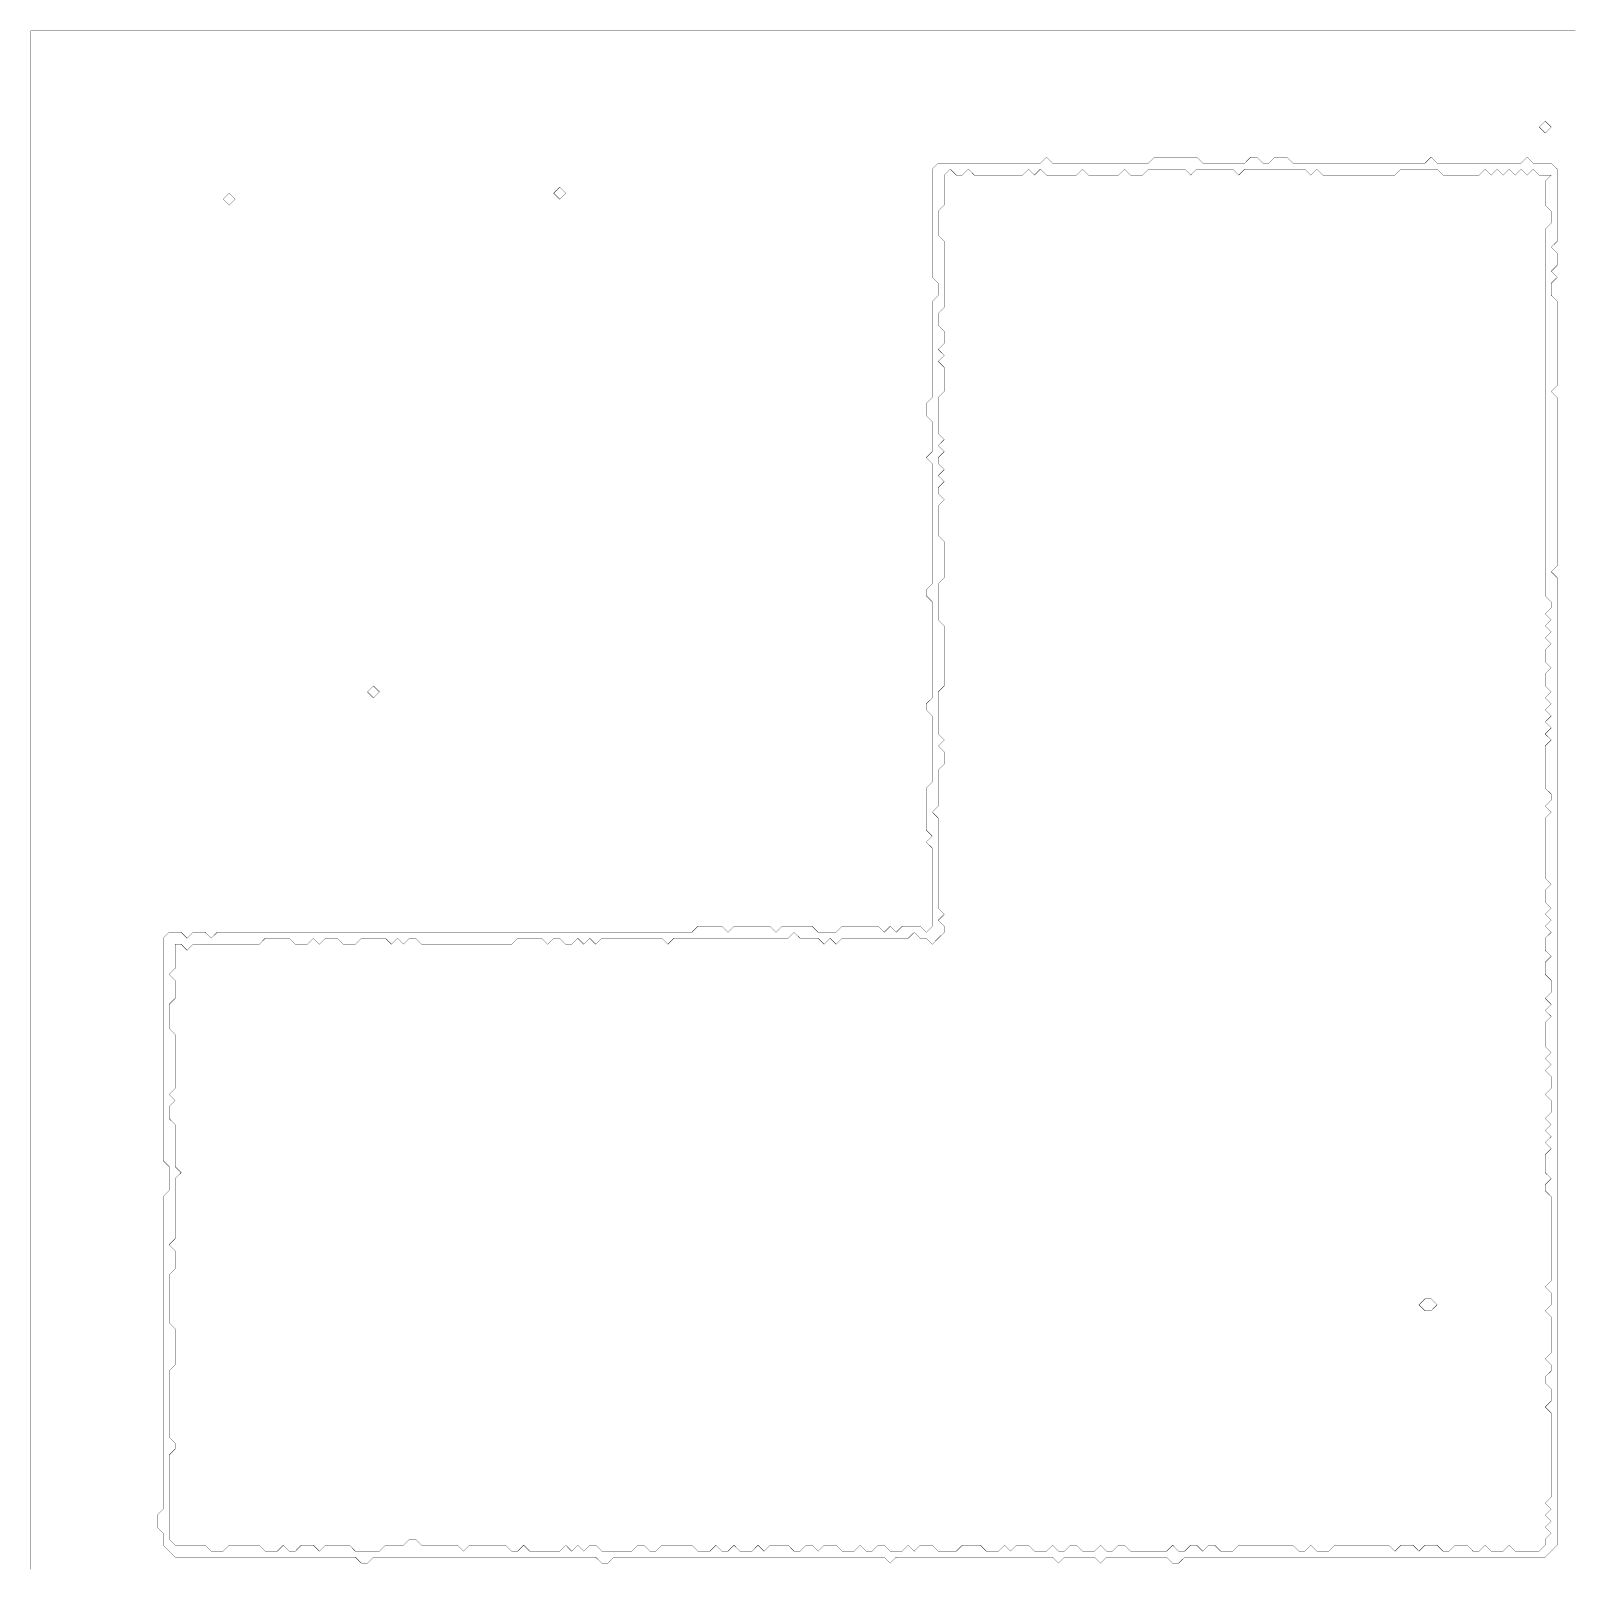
# Model space of a CAD drawing. Header units: metres. Extents: x 0 to 5298, y -5298 to 0.
# Drawn here: x 0 to 2654, y -2649 to 0 of the extents above; entities that cross this region are included whole.
import ezdxf

# ---------------------------------------------------------------- set-up
doc = ezdxf.new("R2010")
doc.units = ezdxf.units.M
for name, color, linetype in [('conductor', 1, 'Continuous'), ('dielectric', 8, 'Continuous'), ('substrate', 5, 'Continuous')]:
    doc.layers.add(name, color=color, linetype=linetype)

msp = doc.modelspace()

# ---------------------------------------------------------------- linework, layer by layer
at = {"layer": 'conductor', "const_width": 0.5}
for points in [[(1586.2, -238.4), (1575.8, -248.8), (1575.8, -259.2), (1575.8, -269.5), (1575.8, -279.9), (1575.8, -290.3), (1575.8, -300.6), (1565.4, -311), (1565.4, -321.4), (1565.4, -331.8), (1565.4, -342.1), (1565.4, -352.5), (1575.8, -362.9), (1575.8, -373.2), (1575.8, -383.6), (1575.8, -394), (1575.8, -404.3), (1575.8, -414.7), (1575.8, -425.1), (1575.8, -435.4), (1575.8, -445.8), (1575.8, -456.2), (1575.8, -466.5), (1575.8, -476.9), (1565.4, -487.3), (1565.4, -497.6), (1565.4, -508), (1575.8, -518.4), (1575.8, -528.7), (1575.8, -539.1), (1565.4, -549.5), (1575.8, -559.8), (1565.4, -570.2), (1575.8, -580.6), (1575.8, -590.9), (1575.8, -601.3), (1575.8, -611.7), (1575.8, -622), (1565.4, -632.4), (1565.4, -642.8), (1565.4, -653.1), (1565.4, -663.5), (1565.4, -673.9), (1565.4, -684.2), (1565.4, -694.6), (1575.8, -705), (1565.4, -715.3), (1575.8, -725.7), (1565.4, -736.1), (1565.4, -746.4), (1575.8, -756.8), (1565.4, -767.2), (1575.8, -777.5), (1565.4, -787.9), (1565.4, -798.3), (1575.8, -808.6), (1565.4, -819), (1565.4, -829.4), (1565.4, -839.7), (1565.4, -850.1), (1565.4, -860.5), (1565.4, -870.8), (1575.8, -881.2), (1575.8, -891.6), (1575.8, -901.9), (1575.8, -912.3), (1575.8, -922.7), (1575.8, -933), (1575.8, -943.4), (1565.4, -953.8), (1565.4, -964.1), (1565.4, -974.5), (1565.4, -984.9), (1565.4, -995.2), (1565.4, -1005.6), (1565.4, -1016), (1575.8, -1026.4), (1575.8, -1036.7), (1575.8, -1047.1), (1575.8, -1057.5), (1575.8, -1067.8), (1575.8, -1078.2), (1575.8, -1088.6), (1575.8, -1098.9), (1575.8, -1109.3), (1575.8, -1119.7), (1575.8, -1130), (1565.4, -1140.4), (1565.4, -1150.8), (1565.4, -1161.1), (1565.4, -1171.5), (1565.4, -1181.9), (1565.4, -1192.2), (1565.4, -1202.6), (1565.4, -1213), (1575.8, -1223.3), (1565.4, -1233.7), (1575.8, -1244.1), (1575.8, -1254.4), (1575.8, -1264.8), (1565.4, -1275.2), (1565.4, -1285.5), (1565.4, -1295.9), (1565.4, -1306.3), (1565.4, -1316.6), (1565.4, -1327), (1565.4, -1337.4), (1555.1, -1347.7), (1565.4, -1358.1), (1565.4, -1368.5), (1565.4, -1378.8), (1565.4, -1389.2), (1565.4, -1399.6), (1565.4, -1409.9), (1565.4, -1420.3), (1565.4, -1430.7), (1565.4, -1441), (1565.4, -1451.4), (1565.4, -1461.8), (1565.4, -1472.1), (1565.4, -1482.5), (1565.4, -1492.9), (1565.4, -1503.2), (1565.4, -1513.6), (1575.8, -1524), (1565.4, -1534.3), (1575.8, -1544.7), (1575.8, -1555.1), (1565.4, -1565.4), (1555.1, -1575.8), (1544.7, -1565.4), (1534.3, -1565.4), (1524, -1555.1), (1513.6, -1565.4), (1503.2, -1565.4), (1492.9, -1565.4), (1482.5, -1565.4), (1472.1, -1565.4), (1461.8, -1565.4), (1451.4, -1565.4), (1441, -1565.4), (1430.7, -1565.4), (1420.3, -1565.4), (1409.9, -1565.4), (1399.6, -1565.4), (1389.2, -1575.8), (1378.8, -1565.4), (1368.5, -1575.8), (1358.1, -1565.4), (1347.7, -1565.4), (1337.4, -1565.4), (1327, -1565.4), (1316.6, -1555.1), (1306.3, -1565.4), (1295.9, -1565.4), (1285.5, -1565.4), (1275.2, -1565.4), (1264.8, -1565.4), (1254.4, -1565.4), (1244.1, -1565.4), (1233.7, -1565.4), (1223.3, -1565.4), (1213, -1565.4), (1202.6, -1565.4), (1192.2, -1565.4), (1181.9, -1565.4), (1171.5, -1565.4), (1161.1, -1565.4), (1150.8, -1565.4), (1140.4, -1565.4), (1130, -1565.4), (1119.7, -1565.4), (1109.3, -1565.4), (1098.9, -1575.8), (1088.6, -1565.4), (1078.2, -1565.4), (1067.8, -1565.4), (1057.5, -1565.4), (1047.1, -1565.4), (1036.7, -1565.4), (1026.4, -1565.4), (1016, -1565.4), (1005.6, -1565.4), (995.2, -1565.4), (984.9, -1565.4), (974.5, -1575.8), (964.1, -1565.4), (953.8, -1575.8), (943.4, -1565.4), (933, -1575.8), (922.7, -1575.8), (912.3, -1565.4), (901.9, -1565.4), (891.6, -1575.8), (881.2, -1565.4), (870.8, -1565.4), (860.5, -1565.4), (850.1, -1565.4), (839.7, -1565.4), (829.4, -1575.8), (819, -1575.8), (808.6, -1575.8), (798.3, -1575.8), (787.9, -1575.8), (777.5, -1575.8), (767.2, -1575.8), (756.8, -1575.8), (746.4, -1575.8), (736.1, -1575.8), (725.7, -1575.8), (715.3, -1575.8), (705, -1575.8), (694.6, -1575.8), (684.2, -1575.8), (673.9, -1575.8), (663.5, -1565.4), (653.1, -1565.4), (642.8, -1575.8), (632.4, -1565.4), (622, -1575.8), (611.7, -1565.4), (601.3, -1565.4), (590.9, -1565.4), (580.6, -1565.4), (570.2, -1565.4), (559.8, -1575.8), (549.5, -1575.8), (539.1, -1575.8), (528.7, -1565.4), (518.4, -1565.4), (508, -1565.4), (497.6, -1575.8), (487.3, -1565.4), (476.9, -1575.8), (466.5, -1575.8), (456.2, -1575.8), (445.8, -1565.4), (435.4, -1565.4), (425.1, -1565.4), (414.7, -1565.4), (404.3, -1565.4), (394, -1575.8), (383.6, -1575.8), (373.2, -1575.8), (362.9, -1575.8), (352.5, -1575.8), (342.1, -1575.8), (331.8, -1575.8), (321.4, -1575.8), (311, -1575.8), (300.6, -1575.8), (290.3, -1575.8), (279.9, -1575.8), (269.5, -1586.2), (259.2, -1575.8), (248.8, -1575.8), (248.8, -1586.2), (248.8, -1596.5), (248.8, -1606.9), (248.8, -1617.3), (238.4, -1627.6), (248.8, -1638), (248.8, -1648.4), (248.8, -1658.8), (248.8, -1669.1), (238.4, -1679.5), (238.4, -1689.9), (238.4, -1700.2), (238.4, -1710.6), (238.4, -1721), (248.8, -1731.3), (248.8, -1741.7), (248.8, -1752.1), (248.8, -1762.4), (248.8, -1772.8), (248.8, -1783.2), (248.8, -1793.5), (248.8, -1803.9), (248.8, -1814.3), (248.8, -1824.6), (238.4, -1835), (248.8, -1845.4), (238.4, -1855.7), (238.4, -1866.1), (238.4, -1876.5), (248.8, -1886.8), (248.8, -1897.2), (248.8, -1907.6), (248.8, -1917.9), (248.8, -1928.3), (248.8, -1938.7), (248.8, -1949), (248.8, -1959.4), (259.2, -1969.8), (248.8, -1980.1), (248.8, -1990.5), (248.8, -2000.9), (248.8, -2011.2), (248.8, -2021.6), (248.8, -2032), (248.8, -2042.3), (248.8, -2052.7), (248.8, -2063.1), (248.8, -2073.4), (248.8, -2083.8), (238.4, -2094.2), (248.8, -2104.5), (248.8, -2114.9), (248.8, -2125.3), (248.8, -2135.6), (238.4, -2146), (238.4, -2156.4), (238.4, -2166.7), (238.4, -2177.1), (238.4, -2187.5), (238.4, -2197.8), (238.4, -2208.2), (238.4, -2218.6), (238.4, -2228.9), (248.8, -2239.3), (248.8, -2249.7), (248.8, -2260), (248.8, -2270.4), (248.8, -2280.8), (248.8, -2291.1), (248.8, -2301.5), (238.4, -2311.9), (238.4, -2322.2), (238.4, -2332.6), (238.4, -2343), (238.4, -2353.4), (238.4, -2363.7), (238.4, -2374.1), (238.4, -2384.5), (238.4, -2394.8), (238.4, -2405.2), (238.4, -2415.6), (238.4, -2425.9), (248.8, -2436.3), (248.8, -2446.7), (238.4, -2457), (238.4, -2467.4), (238.4, -2477.8), (238.4, -2488.1), (238.4, -2498.5), (238.4, -2508.9), (238.4, -2519.2), (238.4, -2529.6), (238.4, -2540), (238.4, -2550.3), (238.4, -2560.7), (238.4, -2571.1), (238.4, -2581.4), (238.4, -2591.8), (238.4, -2602.2), (248.8, -2612.5), (259.2, -2612.5), (269.5, -2612.5), (279.9, -2612.5), (290.3, -2612.5), (300.6, -2612.5), (311, -2622.9), (321.4, -2622.9), (331.8, -2622.9), (342.1, -2612.5), (352.5, -2612.5), (362.9, -2612.5), (373.2, -2612.5), (383.6, -2612.5), (394, -2612.5), (404.3, -2622.9), (414.7, -2622.9), (425.1, -2622.9), (435.4, -2612.5), (445.8, -2622.9), (456.2, -2622.9), (466.5, -2612.5), (476.9, -2612.5), (487.3, -2612.5), (497.6, -2622.9), (508, -2612.5), (518.4, -2612.5), (528.7, -2612.5), (539.1, -2612.5), (549.5, -2612.5), (559.8, -2622.9), (570.2, -2622.9), (580.6, -2622.9), (590.9, -2622.9), (601.3, -2622.9), (611.7, -2612.5), (622, -2612.5), (632.4, -2612.5), (642.8, -2612.5), (653.1, -2602.2), (663.5, -2602.2), (673.9, -2612.5), (684.2, -2612.5), (694.6, -2612.5), (705, -2612.5), (715.3, -2612.5), (725.7, -2612.5), (736.1, -2612.5), (746.4, -2622.9), (756.8, -2612.5), (767.2, -2612.5), (777.5, -2612.5), (787.9, -2612.5), (798.3, -2612.5), (808.6, -2612.5), (819, -2612.5), (829.4, -2622.9), (839.7, -2622.9), (850.1, -2612.5), (860.5, -2622.9), (870.8, -2622.9), (881.2, -2622.9), (891.6, -2622.9), (901.9, -2622.9), (912.3, -2622.9), (922.7, -2612.5), (933, -2622.9), (943.4, -2612.5), (953.8, -2622.9), (964.1, -2612.5), (974.5, -2612.5), (984.9, -2622.9), (995.2, -2622.9), (1005.6, -2622.9), (1016, -2622.9), (1026.4, -2622.9), (1036.7, -2622.9), (1047.1, -2612.5), (1057.5, -2612.5), (1067.8, -2622.9), (1078.2, -2622.9), (1088.6, -2612.5), (1098.9, -2612.5), (1109.3, -2612.5), (1119.7, -2612.5), (1130, -2612.5), (1140.4, -2612.5), (1150.8, -2622.9), (1161.1, -2622.9), (1171.5, -2622.9), (1181.9, -2612.5), (1192.2, -2622.9), (1202.6, -2622.9), (1213, -2612.5), (1223.3, -2622.9), (1233.7, -2622.9), (1244.1, -2622.9), (1254.4, -2612.5), (1264.8, -2622.9), (1275.2, -2612.5), (1285.5, -2612.5), (1295.9, -2612.5), (1306.3, -2612.5), (1316.6, -2622.9), (1327, -2622.9), (1337.4, -2612.5), (1347.7, -2612.5), (1358.1, -2622.9), (1368.5, -2612.5), (1378.8, -2612.5), (1389.2, -2612.5), (1399.6, -2622.9), (1409.9, -2622.9), (1420.3, -2622.9), (1430.7, -2612.5), (1441, -2622.9), (1451.4, -2622.9), (1461.8, -2612.5), (1472.1, -2612.5), (1482.5, -2622.9), (1492.9, -2622.9), (1503.2, -2622.9), (1513.6, -2612.5), (1524, -2622.9), (1534.3, -2612.5), (1544.7, -2612.5), (1555.1, -2612.5), (1565.4, -2622.9), (1575.8, -2622.9), (1586.2, -2622.9), (1596.5, -2622.9), (1606.9, -2612.5), (1617.3, -2612.5), (1627.6, -2612.5), (1638, -2612.5), (1648.4, -2622.9), (1658.8, -2622.9), (1669.1, -2622.9), (1679.5, -2612.5), (1689.9, -2622.9), (1700.2, -2612.5), (1710.6, -2612.5), (1721, -2612.5), (1731.3, -2622.9), (1741.7, -2622.9), (1752.1, -2622.9), (1762.4, -2612.5), (1772.8, -2622.9), (1783.2, -2622.9), (1793.5, -2612.5), (1803.9, -2612.5), (1814.3, -2622.9), (1824.6, -2622.9), (1835, -2622.9), (1845.4, -2612.5), (1855.7, -2622.9), (1866.1, -2622.9), (1876.5, -2612.5), (1886.8, -2612.5), (1897.2, -2622.9), (1907.6, -2622.9), (1917.9, -2622.9), (1928.3, -2622.9), (1938.7, -2622.9), (1949, -2622.9), (1959.4, -2622.9), (1969.8, -2612.5), (1980.1, -2622.9), (1990.5, -2622.9), (2000.9, -2612.5), (2011.2, -2612.5), (2021.6, -2622.9), (2032, -2612.5), (2042.3, -2612.5), (2052.7, -2622.9), (2063.1, -2622.9), (2073.4, -2622.9), (2083.8, -2612.5), (2094.2, -2612.5), (2104.5, -2612.5), (2114.9, -2612.5), (2125.3, -2612.5), (2135.6, -2612.5), (2146, -2612.5), (2156.4, -2612.5), (2166.7, -2612.5), (2177.1, -2612.5), (2187.5, -2622.9), (2197.8, -2622.9), (2208.2, -2612.5), (2218.6, -2622.9), (2228.9, -2622.9), (2239.3, -2622.9), (2249.7, -2612.5), (2260, -2612.5), (2270.4, -2612.5), (2280.8, -2612.5), (2291.1, -2612.5), (2301.5, -2612.5), (2311.9, -2612.5), (2322.2, -2612.5), (2332.6, -2612.5), (2343, -2612.5), (2353.4, -2622.9), (2363.7, -2612.5), (2374.1, -2612.5), (2384.5, -2612.5), (2394.8, -2622.9), (2405.2, -2612.5), (2415.6, -2612.5), (2425.9, -2612.5), (2436.3, -2622.9), (2446.7, -2622.9), (2457, -2612.5), (2467.4, -2612.5), (2477.8, -2612.5), (2488.1, -2622.9), (2498.5, -2622.9), (2508.9, -2612.5), (2519.2, -2622.9), (2529.6, -2622.9), (2540, -2622.9), (2550.3, -2612.5), (2560.7, -2622.9), (2571.1, -2622.9), (2581.4, -2622.9), (2591.8, -2622.9), (2602.2, -2622.9), (2612.5, -2612.5), (2612.5, -2602.2), (2622.9, -2591.8), (2612.5, -2581.4), (2622.9, -2571.1), (2612.5, -2560.7), (2622.9, -2550.3), (2612.5, -2540), (2622.9, -2529.6), (2622.9, -2519.2), (2622.9, -2508.9), (2622.9, -2498.5), (2622.9, -2488.1), (2622.9, -2477.8), (2622.9, -2467.4), (2622.9, -2457), (2622.9, -2446.7), (2622.9, -2436.3), (2622.9, -2425.9), (2622.9, -2415.6), (2622.9, -2405.2), (2622.9, -2394.8), (2622.9, -2384.5), (2612.5, -2374.1), (2622.9, -2363.7), (2622.9, -2353.4), (2622.9, -2343), (2612.5, -2332.6), (2612.5, -2322.2), (2622.9, -2311.9), (2622.9, -2301.5), (2612.5, -2291.1), (2622.9, -2280.8), (2622.9, -2270.4), (2622.9, -2260), (2622.9, -2249.7), (2622.9, -2239.3), (2622.9, -2228.9), (2622.9, -2218.6), (2612.5, -2208.2), (2622.9, -2197.8), (2622.9, -2187.5), (2622.9, -2177.1), (2612.5, -2166.7), (2622.9, -2156.4), (2622.9, -2146), (2622.9, -2135.6), (2622.9, -2125.3), (2622.9, -2114.9), (2622.9, -2104.5), (2622.9, -2094.2), (2622.9, -2083.8), (2622.9, -2073.4), (2622.9, -2063.1), (2622.9, -2052.7), (2622.9, -2042.3), (2622.9, -2032), (2622.9, -2021.6), (2622.9, -2011.2), (2612.5, -2000.9), (2612.5, -1990.5), (2622.9, -1980.1), (2612.5, -1969.8), (2612.5, -1959.4), (2612.5, -1949), (2612.5, -1938.7), (2622.9, -1928.3), (2612.5, -1917.9), (2622.9, -1907.6), (2612.5, -1897.2), (2622.9, -1886.8), (2612.5, -1876.5), (2622.9, -1866.1), (2622.9, -1855.7), (2622.9, -1845.4), (2612.5, -1835), (2622.9, -1824.6), (2622.9, -1814.3), (2622.9, -1803.9), (2612.5, -1793.5), (2622.9, -1783.2), (2612.5, -1772.8), (2622.9, -1762.4), (2612.5, -1752.1), (2612.5, -1741.7), (2612.5, -1731.3), (2612.5, -1721), (2612.5, -1710.6), (2622.9, -1700.2), (2612.5, -1689.9), (2622.9, -1679.5), (2612.5, -1669.1), (2622.9, -1658.8), (2622.9, -1648.4), (2622.9, -1638), (2612.5, -1627.6), (2612.5, -1617.3), (2612.5, -1606.9), (2622.9, -1596.5), (2612.5, -1586.2), (2612.5, -1575.8), (2612.5, -1565.4), (2622.9, -1555.1), (2612.5, -1544.7), (2622.9, -1534.3), (2612.5, -1524), (2622.9, -1513.6), (2612.5, -1503.2), (2612.5, -1492.9), (2612.5, -1482.5), (2622.9, -1472.1), (2612.5, -1461.8), (2612.5, -1451.4), (2612.5, -1441), (2612.5, -1430.7), (2612.5, -1420.3), (2612.5, -1409.9), (2612.5, -1399.6), (2612.5, -1389.2), (2612.5, -1378.8), (2612.5, -1368.5), (2612.5, -1358.1), (2622.9, -1347.7), (2612.5, -1337.4), (2622.9, -1327), (2622.9, -1316.6), (2612.5, -1306.3), (2612.5, -1295.9), (2612.5, -1285.5), (2612.5, -1275.2), (2612.5, -1264.8), (2612.5, -1254.4), (2612.5, -1244.1), (2612.5, -1233.7), (2622.9, -1223.3), (2612.5, -1213), (2622.9, -1202.6), (2612.5, -1192.2), (2622.9, -1181.9), (2612.5, -1171.5), (2622.9, -1161.1), (2612.5, -1150.8), (2622.9, -1140.4), (2612.5, -1130), (2612.5, -1119.7), (2612.5, -1109.3), (2622.9, -1098.9), (2612.5, -1088.6), (2612.5, -1078.2), (2612.5, -1067.8), (2622.9, -1057.5), (2612.5, -1047.1), (2622.9, -1036.7), (2612.5, -1026.4), (2622.9, -1016), (2612.5, -1005.6), (2622.9, -995.2), (2622.9, -984.9), (2612.5, -974.5), (2612.5, -964.1), (2612.5, -953.8), (2612.5, -943.4), (2612.5, -933), (2612.5, -922.7), (2612.5, -912.3), (2612.5, -901.9), (2612.5, -891.6), (2612.5, -881.2), (2612.5, -870.8), (2612.5, -860.5), (2612.5, -850.1), (2612.5, -839.7), (2612.5, -829.4), (2612.5, -819), (2612.5, -808.6), (2612.5, -798.3), (2612.5, -787.9), (2612.5, -777.5), (2612.5, -767.2), (2612.5, -756.8), (2612.5, -746.4), (2612.5, -736.1), (2612.5, -725.7), (2612.5, -715.3), (2612.5, -705), (2612.5, -694.6), (2612.5, -684.2), (2612.5, -673.9), (2612.5, -663.5), (2612.5, -653.1), (2612.5, -642.8), (2612.5, -632.4), (2612.5, -622), (2612.5, -611.7), (2612.5, -601.3), (2612.5, -590.9), (2612.5, -580.6), (2612.5, -570.2), (2612.5, -559.8), (2612.5, -549.5), (2612.5, -539.1), (2612.5, -528.7), (2612.5, -518.4), (2612.5, -508), (2612.5, -497.6), (2612.5, -487.3), (2612.5, -476.9), (2612.5, -466.5), (2612.5, -456.2), (2612.5, -445.8), (2612.5, -435.4), (2612.5, -425.1), (2612.5, -414.7), (2612.5, -404.3), (2612.5, -394), (2612.5, -383.6), (2612.5, -373.2), (2612.5, -362.9), (2612.5, -352.5), (2612.5, -342.1), (2622.9, -331.8), (2622.9, -321.4), (2622.9, -311), (2612.5, -300.6), (2612.5, -290.3), (2612.5, -279.9), (2612.5, -269.5), (2612.5, -259.2), (2622.9, -248.8), (2612.5, -248.8), (2602.2, -248.8), (2591.8, -238.4), (2581.4, -248.8), (2571.1, -238.4), (2560.7, -248.8), (2550.3, -238.4), (2540, -248.8), (2529.6, -238.4), (2519.2, -248.8), (2508.9, -238.4), (2498.5, -248.8), (2488.1, -248.8), (2477.8, -248.8), (2467.4, -248.8), (2457, -248.8), (2446.7, -248.8), (2436.3, -248.8), (2425.9, -238.4), (2415.6, -238.4), (2405.2, -238.4), (2394.8, -238.4), (2384.5, -238.4), (2374.1, -238.4), (2363.7, -238.4), (2353.4, -248.8), (2343, -248.8), (2332.6, -248.8), (2322.2, -248.8), (2311.9, -248.8), (2301.5, -248.8), (2291.1, -248.8), (2280.8, -248.8), (2270.4, -248.8), (2260, -248.8), (2249.7, -248.8), (2239.3, -248.8), (2228.9, -248.8), (2218.6, -238.4), (2208.2, -248.8), (2197.8, -238.4), (2187.5, -238.4), (2177.1, -238.4), (2166.7, -238.4), (2156.4, -238.4), (2146, -238.4), (2135.6, -238.4), (2125.3, -238.4), (2114.9, -238.4), (2104.5, -238.4), (2094.2, -238.4), (2083.8, -248.8), (2073.4, -238.4), (2063.1, -238.4), (2052.7, -238.4), (2042.3, -238.4), (2032, -238.4), (2021.6, -238.4), (2011.2, -238.4), (2000.9, -248.8), (1990.5, -238.4), (1980.1, -238.4), (1969.8, -238.4), (1959.4, -238.4), (1949, -238.4), (1938.7, -238.4), (1928.3, -238.4), (1917.9, -248.8), (1907.6, -248.8), (1897.2, -248.8), (1886.8, -238.4), (1876.5, -248.8), (1866.1, -248.8), (1855.7, -248.8), (1845.4, -248.8), (1835, -248.8), (1824.6, -248.8), (1814.3, -238.4), (1803.9, -248.8), (1793.5, -248.8), (1783.2, -248.8), (1772.8, -248.8), (1762.4, -248.8), (1752.1, -248.8), (1741.7, -238.4), (1731.3, -248.8), (1721, -238.4), (1710.6, -248.8), (1700.2, -248.8), (1689.9, -248.8), (1679.5, -248.8), (1669.1, -248.8), (1658.8, -248.8), (1648.4, -248.8), (1638, -248.8), (1627.6, -248.8), (1617.3, -238.4), (1606.9, -248.8), (1596.5, -248.8)], [(2394.8, -2197.8), (2405.2, -2187.5), (2415.6, -2187.5), (2425.9, -2197.8), (2415.6, -2208.2), (2405.2, -2208.2)]]:
    msp.add_lwpolyline(points, close=True, dxfattribs=at)
at = {"layer": 'dielectric', "const_width": 0.5}
for points in [[(342.1, -279.9)], [(342.1, -300.6)]]:
    msp.add_lwpolyline(points, close=True, dxfattribs=at)
at = {"layer": 'substrate', "const_width": 0.5}
msp.add_lwpolyline([(2664.4, 0), (2654, 0), (2643.6, 0), (2633.3, 0), (2622.9, 0), (2612.5, 0), (2602.2, 0), (2591.8, 0), (2581.4, 0), (2571.1, 0), (2560.7, 0), (2550.3, 0), (2540, 0), (2529.6, 0), (2519.2, 0), (2508.9, 0), (2498.5, 0), (2488.1, 0), (2477.8, 0), (2467.4, 0), (2457, 0), (2446.7, 0), (2436.3, 0), (2425.9, 0), (2415.6, 0), (2405.2, 0), (2394.8, 0), (2384.5, 0), (2374.1, 0), (2363.7, 0), (2353.4, 0), (2343, 0), (2332.6, 0), (2322.2, 0), (2311.9, 0), (2301.5, 0), (2291.1, 0), (2280.8, 0), (2270.4, 0), (2260, 0), (2249.7, 0), (2239.3, 0), (2228.9, 0), (2218.6, 0), (2208.2, 0), (2197.8, 0), (2187.5, 0), (2177.1, 0), (2166.7, 0), (2156.4, 0), (2146, 0), (2135.6, 0), (2125.3, 0), (2114.9, 0), (2104.5, 0), (2094.2, 0), (2083.8, 0), (2073.4, 0), (2063.1, 0), (2052.7, 0), (2042.3, 0), (2032, 0), (2021.6, 0), (2011.2, 0), (2000.9, 0), (1990.5, 0), (1980.1, 0), (1969.8, 0), (1959.4, 0), (1949, 0), (1938.7, 0), (1928.3, 0), (1917.9, 0), (1907.6, 0), (1897.2, 0), (1886.8, 0), (1876.5, 0), (1866.1, 0), (1855.7, 0), (1845.4, 0), (1835, 0), (1824.6, 0), (1814.3, 0), (1803.9, 0), (1793.5, 0), (1783.2, 0), (1772.8, 0), (1762.4, 0), (1752.1, 0), (1741.7, 0), (1731.3, 0), (1721, 0), (1710.6, 0), (1700.2, 0), (1689.9, 0), (1679.5, 0), (1669.1, 0), (1658.8, 0), (1648.4, 0), (1638, 0), (1627.6, 0), (1617.3, 0), (1606.9, 0), (1596.5, 0), (1586.2, 0), (1575.8, 0), (1565.4, 0), (1555.1, 0), (1544.7, 0), (1534.3, 0), (1524, 0), (1513.6, 0), (1503.2, 0), (1492.9, 0), (1482.5, 0), (1472.1, 0), (1461.8, 0), (1451.4, 0), (1441, 0), (1430.7, 0), (1420.3, 0), (1409.9, 0), (1399.6, 0), (1389.2, 0), (1378.8, 0), (1368.5, 0), (1358.1, 0), (1347.7, 0), (1337.4, 0), (1327, 0), (1316.6, 0), (1306.3, 0), (1295.9, 0), (1285.5, 0), (1275.2, 0), (1264.8, 0), (1254.4, 0), (1244.1, 0), (1233.7, 0), (1223.3, 0), (1213, 0), (1202.6, 0), (1192.2, 0), (1181.9, 0), (1171.5, 0), (1161.1, 0), (1150.8, 0), (1140.4, 0), (1130, 0), (1119.7, 0), (1109.3, 0), (1098.9, 0), (1088.6, 0), (1078.2, 0), (1067.8, 0), (1057.5, 0), (1047.1, 0), (1036.7, 0), (1026.4, 0), (1016, 0), (1005.6, 0), (995.2, 0), (984.9, 0), (974.5, 0), (964.1, 0), (953.8, 0), (943.4, 0), (933, 0), (922.7, 0), (912.3, 0), (901.9, 0), (891.6, 0), (881.2, 0), (870.8, 0), (860.5, 0), (850.1, 0), (839.7, 0), (829.4, 0), (819, 0), (808.6, 0), (798.3, 0), (787.9, 0), (777.5, 0), (767.2, 0), (756.8, 0), (746.4, 0), (736.1, 0), (725.7, 0), (715.3, 0), (705, 0), (694.6, 0), (684.2, 0), (673.9, 0), (663.5, 0), (653.1, 0), (642.8, 0), (632.4, 0), (622, 0), (611.7, 0), (601.3, 0), (590.9, 0), (580.6, 0), (570.2, 0), (559.8, 0), (549.5, 0), (539.1, 0), (528.7, 0), (518.4, 0), (508, 0), (497.6, 0), (487.3, 0), (476.9, 0), (466.5, 0), (456.2, 0), (445.8, 0), (435.4, 0), (425.1, 0), (414.7, 0), (404.3, 0), (394, 0), (383.6, 0), (373.2, 0), (362.9, 0), (352.5, 0), (342.1, 0), (331.8, 0), (321.4, 0), (311, 0), (300.6, 0), (290.3, 0), (279.9, 0), (269.5, 0), (259.2, 0), (248.8, 0), (238.4, 0), (228.1, 0), (217.7, 0), (207.3, 0), (197, 0), (186.6, 0), (176.2, 0), (165.9, 0), (155.5, 0), (145.1, 0), (134.8, 0), (124.4, 0), (114, 0), (103.7, 0), (93.3, 0), (82.9, 0), (72.6, 0), (62.2, 0), (51.8, 0), (41.5, 0), (31.1, 0), (20.7, 0), (10.4, 0), (0, 0), (0, -10.4), (0, -20.7), (0, -31.1), (0, -41.5), (0, -51.8), (0, -62.2), (0, -72.6), (0, -82.9), (0, -93.3), (0, -103.7), (0, -114), (0, -124.4), (0, -134.8), (0, -145.1), (0, -155.5), (0, -165.9), (0, -176.2), (0, -186.6), (0, -197), (0, -207.3), (0, -217.7), (0, -228.1), (0, -238.4), (0, -248.8), (0, -259.2), (0, -269.5), (0, -279.9), (0, -290.3), (0, -300.6), (0, -311), (0, -321.4), (0, -331.8), (0, -342.1), (0, -352.5), (0, -362.9), (0, -373.2), (0, -383.6), (0, -394), (0, -404.3), (0, -414.7), (0, -425.1), (0, -435.4), (0, -445.8), (0, -456.2), (0, -466.5), (0, -476.9), (0, -487.3), (0, -497.6), (0, -508), (0, -518.4), (0, -528.7), (0, -539.1), (0, -549.5), (0, -559.8), (0, -570.2), (0, -580.6), (0, -590.9), (0, -601.3), (0, -611.7), (0, -622), (0, -632.4), (0, -642.8), (0, -653.1), (0, -663.5), (0, -673.9), (0, -684.2), (0, -694.6), (0, -705), (0, -715.3), (0, -725.7), (0, -736.1), (0, -746.4), (0, -756.8), (0, -767.2), (0, -777.5), (0, -787.9), (0, -798.3), (0, -808.6), (0, -819), (0, -829.4), (0, -839.7), (0, -850.1), (0, -860.5), (0, -870.8), (0, -881.2), (0, -891.6), (0, -901.9), (0, -912.3), (0, -922.7), (0, -933), (0, -943.4), (0, -953.8), (0, -964.1), (0, -974.5), (0, -984.9), (0, -995.2), (0, -1005.6), (0, -1016), (0, -1026.4), (0, -1036.7), (0, -1047.1), (0, -1057.5), (0, -1067.8), (0, -1078.2), (0, -1088.6), (0, -1098.9), (0, -1109.3), (0, -1119.7), (0, -1130), (0, -1140.4), (0, -1150.8), (0, -1161.1), (0, -1171.5), (0, -1181.9), (0, -1192.2), (0, -1202.6), (0, -1213), (0, -1223.3), (0, -1233.7), (0, -1244.1), (0, -1254.4), (0, -1264.8), (0, -1275.2), (0, -1285.5), (0, -1295.9), (0, -1306.3), (0, -1316.6), (0, -1327), (0, -1337.4), (0, -1347.7), (0, -1358.1), (0, -1368.5), (0, -1378.8), (0, -1389.2), (0, -1399.6), (0, -1409.9), (0, -1420.3), (0, -1430.7), (0, -1441), (0, -1451.4), (0, -1461.8), (0, -1472.1), (0, -1482.5), (0, -1492.9), (0, -1503.2), (0, -1513.6), (0, -1524), (0, -1534.3), (0, -1544.7), (0, -1555.1), (0, -1565.4), (0, -1575.8), (0, -1586.2), (0, -1596.5), (0, -1606.9), (0, -1617.3), (0, -1627.6), (0, -1638), (0, -1648.4), (0, -1658.8), (0, -1669.1), (0, -1679.5), (0, -1689.9), (0, -1700.2), (0, -1710.6), (0, -1721), (0, -1731.3), (0, -1741.7), (0, -1752.1), (0, -1762.4), (0, -1772.8), (0, -1783.2), (0, -1793.5), (0, -1803.9), (0, -1814.3), (0, -1824.6), (0, -1835), (0, -1845.4), (0, -1855.7), (0, -1866.1), (0, -1876.5), (0, -1886.8), (0, -1897.2), (0, -1907.6), (0, -1917.9), (0, -1928.3), (0, -1938.7), (0, -1949), (0, -1959.4), (0, -1969.8), (0, -1980.1), (0, -1990.5), (0, -2000.9), (0, -2011.2), (0, -2021.6), (0, -2032), (0, -2042.3), (0, -2052.7), (0, -2063.1), (0, -2073.4), (0, -2083.8), (0, -2094.2), (0, -2104.5), (0, -2114.9), (0, -2125.3), (0, -2135.6), (0, -2146), (0, -2156.4), (0, -2166.7), (0, -2177.1), (0, -2187.5), (0, -2197.8), (0, -2208.2), (0, -2218.6), (0, -2228.9), (0, -2239.3), (0, -2249.7), (0, -2260), (0, -2270.4), (0, -2280.8), (0, -2291.1), (0, -2301.5), (0, -2311.9), (0, -2322.2), (0, -2332.6), (0, -2343), (0, -2353.4), (0, -2363.7), (0, -2374.1), (0, -2384.5), (0, -2394.8), (0, -2405.2), (0, -2415.6), (0, -2425.9), (0, -2436.3), (0, -2446.7), (0, -2457), (0, -2467.4), (0, -2477.8), (0, -2488.1), (0, -2498.5), (0, -2508.9), (0, -2519.2), (0, -2529.6), (0, -2540), (0, -2550.3), (0, -2560.7), (0, -2571.1), (0, -2581.4), (0, -2591.8), (0, -2602.2), (0, -2612.5), (0, -2622.9), (0, -2633.3), (0, -2643.6), (0, -2654)], dxfattribs=at)
for points in [[(2602.2, -165.9), (2612.5, -155.5), (2622.9, -165.9), (2612.5, -176.2)], [(1741.7, -228.1), (1752.1, -217.7), (1762.4, -228.1), (1772.8, -228.1), (1783.2, -228.1), (1793.5, -228.1), (1803.9, -228.1), (1814.3, -228.1), (1824.6, -228.1), (1835, -228.1), (1845.4, -228.1), (1855.7, -228.1), (1866.1, -228.1), (1876.5, -228.1), (1886.8, -228.1), (1897.2, -228.1), (1907.6, -228.1), (1917.9, -228.1), (1928.3, -228.1), (1938.7, -217.7), (1949, -217.7), (1959.4, -217.7), (1969.8, -217.7), (1980.1, -217.7), (1990.5, -217.7), (2000.9, -217.7), (2011.2, -217.7), (2021.6, -228.1), (2032, -228.1), (2042.3, -228.1), (2052.7, -228.1), (2063.1, -228.1), (2073.4, -228.1), (2083.8, -228.1), (2094.2, -228.1), (2104.5, -217.7), (2114.9, -217.7), (2125.3, -228.1), (2135.6, -228.1), (2146, -217.7), (2156.4, -217.7), (2166.7, -217.7), (2177.1, -228.1), (2187.5, -228.1), (2197.8, -228.1), (2208.2, -228.1), (2218.6, -228.1), (2228.9, -228.1), (2239.3, -228.1), (2249.7, -228.1), (2260, -228.1), (2270.4, -228.1), (2280.8, -228.1), (2291.1, -228.1), (2301.5, -228.1), (2311.9, -228.1), (2322.2, -228.1), (2332.6, -228.1), (2343, -228.1), (2353.4, -228.1), (2363.7, -228.1), (2374.1, -228.1), (2384.5, -228.1), (2394.8, -228.1), (2405.2, -228.1), (2415.6, -217.7), (2425.9, -228.1), (2436.3, -228.1), (2446.7, -228.1), (2457, -228.1), (2467.4, -228.1), (2477.8, -228.1), (2488.1, -228.1), (2498.5, -228.1), (2508.9, -228.1), (2519.2, -228.1), (2529.6, -228.1), (2540, -228.1), (2550.3, -228.1), (2560.7, -228.1), (2571.1, -228.1), (2581.4, -217.7), (2591.8, -228.1), (2602.2, -228.1), (2612.5, -228.1), (2622.9, -228.1), (2633.3, -238.4), (2633.3, -248.8), (2633.3, -259.2), (2633.3, -269.5), (2633.3, -279.9), (2633.3, -290.3), (2633.3, -300.6), (2633.3, -311), (2633.3, -321.4), (2633.3, -331.8), (2633.3, -342.1), (2633.3, -352.5), (2633.3, -362.9), (2622.9, -373.2), (2633.3, -383.6), (2633.3, -394), (2633.3, -404.3), (2622.9, -414.7), (2633.3, -425.1), (2622.9, -435.4), (2622.9, -445.8), (2622.9, -456.2), (2633.3, -466.5), (2633.3, -476.9), (2633.3, -487.3), (2633.3, -497.6), (2633.3, -508), (2633.3, -518.4), (2633.3, -528.7), (2633.3, -539.1), (2633.3, -549.5), (2633.3, -559.8), (2633.3, -570.2), (2633.3, -580.6), (2633.3, -590.9), (2633.3, -601.3), (2633.3, -611.7), (2622.9, -622), (2633.3, -632.4), (2633.3, -642.8), (2633.3, -653.1), (2633.3, -663.5), (2633.3, -673.9), (2633.3, -684.2), (2633.3, -694.6), (2633.3, -705), (2633.3, -715.3), (2633.3, -725.7), (2633.3, -736.1), (2633.3, -746.4), (2633.3, -756.8), (2633.3, -767.2), (2633.3, -777.5), (2633.3, -787.9), (2633.3, -798.3), (2633.3, -808.6), (2633.3, -819), (2633.3, -829.4), (2633.3, -839.7), (2633.3, -850.1), (2633.3, -860.5), (2633.3, -870.8), (2633.3, -881.2), (2633.3, -891.6), (2633.3, -901.9), (2633.3, -912.3), (2633.3, -922.7), (2622.9, -933), (2633.3, -943.4), (2633.3, -953.8), (2633.3, -964.1), (2633.3, -974.5), (2633.3, -984.9), (2633.3, -995.2), (2633.3, -1005.6), (2633.3, -1016), (2633.3, -1026.4), (2633.3, -1036.7), (2633.3, -1047.1), (2633.3, -1057.5), (2633.3, -1067.8), (2633.3, -1078.2), (2633.3, -1088.6), (2633.3, -1098.9), (2633.3, -1109.3), (2633.3, -1119.7), (2633.3, -1130), (2633.3, -1140.4), (2633.3, -1150.8), (2633.3, -1161.1), (2633.3, -1171.5), (2633.3, -1181.9), (2633.3, -1192.2), (2633.3, -1202.6), (2633.3, -1213), (2633.3, -1223.3), (2633.3, -1233.7), (2633.3, -1244.1), (2633.3, -1254.4), (2633.3, -1264.8), (2633.3, -1275.2), (2633.3, -1285.5), (2633.3, -1295.9), (2633.3, -1306.3), (2633.3, -1316.6), (2633.3, -1327), (2633.3, -1337.4), (2633.3, -1347.7), (2633.3, -1358.1), (2633.3, -1368.5), (2633.3, -1378.8), (2633.3, -1389.2), (2633.3, -1399.6), (2633.3, -1409.9), (2633.3, -1420.3), (2633.3, -1430.7), (2633.3, -1441), (2633.3, -1451.4), (2633.3, -1461.8), (2633.3, -1472.1), (2633.3, -1482.5), (2633.3, -1492.9), (2633.3, -1503.2), (2633.3, -1513.6), (2633.3, -1524), (2633.3, -1534.3), (2633.3, -1544.7), (2633.3, -1555.1), (2633.3, -1565.4), (2633.3, -1575.8), (2633.3, -1586.2), (2633.3, -1596.5), (2633.3, -1606.9), (2633.3, -1617.3), (2633.3, -1627.6), (2633.3, -1638), (2633.3, -1648.4), (2633.3, -1658.8), (2633.3, -1669.1), (2633.3, -1679.5), (2633.3, -1689.9), (2633.3, -1700.2), (2633.3, -1710.6), (2633.3, -1721), (2633.3, -1731.3), (2633.3, -1741.7), (2633.3, -1752.1), (2633.3, -1762.4), (2633.3, -1772.8), (2633.3, -1783.2), (2633.3, -1793.5), (2633.3, -1803.9), (2633.3, -1814.3), (2633.3, -1824.6), (2633.3, -1835), (2633.3, -1845.4), (2633.3, -1855.7), (2633.3, -1866.1), (2633.3, -1876.5), (2633.3, -1886.8), (2633.3, -1897.2), (2633.3, -1907.6), (2633.3, -1917.9), (2633.3, -1928.3), (2633.3, -1938.7), (2633.3, -1949), (2633.3, -1959.4), (2633.3, -1969.8), (2633.3, -1980.1), (2633.3, -1990.5), (2633.3, -2000.9), (2633.3, -2011.2), (2633.3, -2021.6), (2633.3, -2032), (2633.3, -2042.3), (2633.3, -2052.7), (2633.3, -2063.1), (2633.3, -2073.4), (2633.3, -2083.8), (2633.3, -2094.2), (2633.3, -2104.5), (2633.3, -2114.9), (2633.3, -2125.3), (2633.3, -2135.6), (2633.3, -2146), (2633.3, -2156.4), (2633.3, -2166.7), (2633.3, -2177.1), (2633.3, -2187.5), (2633.3, -2197.8), (2633.3, -2208.2), (2633.3, -2218.6), (2633.3, -2228.9), (2633.3, -2239.3), (2633.3, -2249.7), (2633.3, -2260), (2633.3, -2270.4), (2633.3, -2280.8), (2633.3, -2291.1), (2633.3, -2301.5), (2633.3, -2311.9), (2633.3, -2322.2), (2633.3, -2332.6), (2633.3, -2343), (2633.3, -2353.4), (2633.3, -2363.7), (2633.3, -2374.1), (2633.3, -2384.5), (2633.3, -2394.8), (2633.3, -2405.2), (2633.3, -2415.6), (2633.3, -2425.9), (2633.3, -2436.3), (2633.3, -2446.7), (2633.3, -2457), (2633.3, -2467.4), (2633.3, -2477.8), (2633.3, -2488.1), (2633.3, -2498.5), (2633.3, -2508.9), (2633.3, -2519.2), (2633.3, -2529.6), (2633.3, -2540), (2633.3, -2550.3), (2633.3, -2560.7), (2633.3, -2571.1), (2633.3, -2581.4), (2633.3, -2591.8), (2633.3, -2602.2), (2633.3, -2612.5), (2622.9, -2622.9), (2612.5, -2633.3), (2602.2, -2633.3), (2591.8, -2633.3), (2581.4, -2633.3), (2571.1, -2633.3), (2560.7, -2633.3), (2550.3, -2633.3), (2540, -2633.3), (2529.6, -2633.3), (2519.2, -2633.3), (2508.9, -2633.3), (2498.5, -2633.3), (2488.1, -2633.3), (2477.8, -2633.3), (2467.4, -2633.3), (2457, -2633.3), (2446.7, -2633.3), (2436.3, -2633.3), (2425.9, -2633.3), (2415.6, -2633.3), (2405.2, -2633.3), (2394.8, -2633.3), (2384.5, -2633.3), (2374.1, -2633.3), (2363.7, -2633.3), (2353.4, -2633.3), (2343, -2633.3), (2332.6, -2633.3), (2322.2, -2633.3), (2311.9, -2633.3), (2301.5, -2633.3), (2291.1, -2633.3), (2280.8, -2633.3), (2270.4, -2633.3), (2260, -2633.3), (2249.7, -2633.3), (2239.3, -2633.3), (2228.9, -2633.3), (2218.6, -2633.3), (2208.2, -2633.3), (2197.8, -2633.3), (2187.5, -2633.3), (2177.1, -2633.3), (2166.7, -2633.3), (2156.4, -2633.3), (2146, -2633.3), (2135.6, -2633.3), (2125.3, -2633.3), (2114.9, -2633.3), (2104.5, -2633.3), (2094.2, -2633.3), (2083.8, -2633.3), (2073.4, -2633.3), (2063.1, -2633.3), (2052.7, -2633.3), (2042.3, -2633.3), (2032, -2633.3), (2021.6, -2633.3), (2011.2, -2633.3), (2000.9, -2633.3), (1990.5, -2633.3), (1980.1, -2643.6), (1969.8, -2643.6), (1959.4, -2633.3), (1949, -2633.3), (1938.7, -2633.3), (1928.3, -2633.3), (1917.9, -2633.3), (1907.6, -2633.3), (1897.2, -2633.3), (1886.8, -2633.3), (1876.5, -2633.3), (1866.1, -2633.3), (1855.7, -2633.3), (1845.4, -2643.6), (1835, -2633.3), (1824.6, -2633.3), (1814.3, -2633.3), (1803.9, -2633.3), (1793.5, -2633.3), (1783.2, -2633.3), (1772.8, -2643.6), (1762.4, -2633.3), (1752.1, -2633.3), (1741.7, -2633.3), (1731.3, -2633.3), (1721, -2633.3), (1710.6, -2633.3), (1700.2, -2633.3), (1689.9, -2633.3), (1679.5, -2633.3), (1669.1, -2633.3), (1658.8, -2633.3), (1648.4, -2633.3), (1638, -2633.3), (1627.6, -2633.3), (1617.3, -2633.3), (1606.9, -2633.3), (1596.5, -2633.3), (1586.2, -2633.3), (1575.8, -2633.3), (1565.4, -2633.3), (1555.1, -2633.3), (1544.7, -2633.3), (1534.3, -2633.3), (1524, -2633.3), (1513.6, -2633.3), (1503.2, -2633.3), (1492.9, -2633.3), (1482.5, -2643.6), (1472.1, -2633.3), (1461.8, -2633.3), (1451.4, -2633.3), (1441, -2633.3), (1430.7, -2633.3), (1420.3, -2633.3), (1409.9, -2633.3), (1399.6, -2633.3), (1389.2, -2633.3), (1378.8, -2633.3), (1368.5, -2633.3), (1358.1, -2633.3), (1347.7, -2633.3), (1337.4, -2633.3), (1327, -2633.3), (1316.6, -2633.3), (1306.3, -2633.3), (1295.9, -2633.3), (1285.5, -2633.3), (1275.2, -2633.3), (1264.8, -2633.3), (1254.4, -2633.3), (1244.1, -2633.3), (1233.7, -2633.3), (1223.3, -2633.3), (1213, -2633.3), (1202.6, -2633.3), (1192.2, -2633.3), (1181.9, -2633.3), (1171.5, -2633.3), (1161.1, -2633.3), (1150.8, -2633.3), (1140.4, -2633.3), (1130, -2633.3), (1119.7, -2633.3), (1109.3, -2633.3), (1098.9, -2633.3), (1088.6, -2633.3), (1078.2, -2633.3), (1067.8, -2633.3), (1057.5, -2633.3), (1047.1, -2633.3), (1036.7, -2633.3), (1026.4, -2633.3), (1016, -2633.3), (1005.6, -2633.3), (995.2, -2643.6), (984.9, -2643.6), (974.5, -2633.3), (964.1, -2633.3), (953.8, -2633.3), (943.4, -2633.3), (933, -2633.3), (922.7, -2633.3), (912.3, -2633.3), (901.9, -2633.3), (891.6, -2633.3), (881.2, -2633.3), (870.8, -2633.3), (860.5, -2633.3), (850.1, -2633.3), (839.7, -2633.3), (829.4, -2633.3), (819, -2633.3), (808.6, -2633.3), (798.3, -2633.3), (787.9, -2633.3), (777.5, -2633.3), (767.2, -2633.3), (756.8, -2633.3), (746.4, -2633.3), (736.1, -2633.3), (725.7, -2633.3), (715.3, -2633.3), (705, -2633.3), (694.6, -2633.3), (684.2, -2633.3), (673.9, -2633.3), (663.5, -2633.3), (653.1, -2633.3), (642.8, -2633.3), (632.4, -2633.3), (622, -2633.3), (611.7, -2633.3), (601.3, -2633.3), (590.9, -2633.3), (580.6, -2643.6), (570.2, -2643.6), (559.8, -2633.3), (549.5, -2633.3), (539.1, -2633.3), (528.7, -2633.3), (518.4, -2633.3), (508, -2633.3), (497.6, -2633.3), (487.3, -2633.3), (476.9, -2633.3), (466.5, -2633.3), (456.2, -2633.3), (445.8, -2633.3), (435.4, -2633.3), (425.1, -2633.3), (414.7, -2633.3), (404.3, -2633.3), (394, -2633.3), (383.6, -2633.3), (373.2, -2633.3), (362.9, -2633.3), (352.5, -2633.3), (342.1, -2633.3), (331.8, -2633.3), (321.4, -2633.3), (311, -2633.3), (300.6, -2633.3), (290.3, -2633.3), (279.9, -2633.3), (269.5, -2633.3), (259.2, -2633.3), (248.8, -2633.3), (238.4, -2622.9), (228.1, -2612.5), (228.1, -2602.2), (228.1, -2591.8), (217.7, -2581.4), (217.7, -2571.1), (217.7, -2560.7), (228.1, -2550.3), (228.1, -2540), (228.1, -2529.6), (228.1, -2519.2), (228.1, -2508.9), (228.1, -2498.5), (228.1, -2488.1), (228.1, -2477.8), (228.1, -2467.4), (228.1, -2457), (228.1, -2446.7), (228.1, -2436.3), (228.1, -2425.9), (228.1, -2415.6), (228.1, -2405.2), (228.1, -2394.8), (228.1, -2384.5), (228.1, -2374.1), (228.1, -2363.7), (228.1, -2353.4), (228.1, -2343), (228.1, -2332.6), (228.1, -2322.2), (228.1, -2311.9), (228.1, -2301.5), (228.1, -2291.1), (228.1, -2280.8), (228.1, -2270.4), (228.1, -2260), (228.1, -2249.7), (228.1, -2239.3), (228.1, -2228.9), (228.1, -2218.6), (228.1, -2208.2), (228.1, -2197.8), (228.1, -2187.5), (228.1, -2177.1), (228.1, -2166.7), (228.1, -2156.4), (228.1, -2146), (228.1, -2135.6), (228.1, -2125.3), (228.1, -2114.9), (228.1, -2104.5), (228.1, -2094.2), (228.1, -2083.8), (228.1, -2073.4), (228.1, -2063.1), (228.1, -2052.7), (228.1, -2042.3), (228.1, -2032), (228.1, -2021.6), (228.1, -2011.2), (238.4, -2000.9), (238.4, -1990.5), (238.4, -1980.1), (238.4, -1969.8), (238.4, -1959.4), (228.1, -1949), (228.1, -1938.7), (228.1, -1928.3), (228.1, -1917.9), (228.1, -1907.6), (228.1, -1897.2), (228.1, -1886.8), (228.1, -1876.5), (228.1, -1866.1), (228.1, -1855.7), (228.1, -1845.4), (228.1, -1835), (228.1, -1824.6), (228.1, -1814.3), (228.1, -1803.9), (228.1, -1793.5), (228.1, -1783.2), (228.1, -1772.8), (228.1, -1762.4), (228.1, -1752.1), (228.1, -1741.7), (228.1, -1731.3), (228.1, -1721), (228.1, -1710.6), (228.1, -1700.2), (228.1, -1689.9), (228.1, -1679.5), (228.1, -1669.1), (228.1, -1658.8), (228.1, -1648.4), (228.1, -1638), (228.1, -1627.6), (228.1, -1617.3), (228.1, -1606.9), (228.1, -1596.5), (228.1, -1586.2), (228.1, -1575.8), (228.1, -1565.4), (238.4, -1555.1), (248.8, -1555.1), (259.2, -1555.1), (269.5, -1565.4), (279.9, -1555.1), (290.3, -1555.1), (300.6, -1555.1), (311, -1565.4), (321.4, -1555.1), (331.8, -1555.1), (342.1, -1555.1), (352.5, -1555.1), (362.9, -1555.1), (373.2, -1555.1), (383.6, -1555.1), (394, -1555.1), (404.3, -1555.1), (414.7, -1555.1), (425.1, -1555.1), (435.4, -1555.1), (445.8, -1555.1), (456.2, -1555.1), (466.5, -1555.1), (476.9, -1555.1), (487.3, -1555.1), (497.6, -1555.1), (508, -1555.1), (518.4, -1555.1), (528.7, -1555.1), (539.1, -1555.1), (549.5, -1555.1), (559.8, -1555.1), (570.2, -1555.1), (580.6, -1555.1), (590.9, -1555.1), (601.3, -1555.1), (611.7, -1555.1), (622, -1555.1), (632.4, -1555.1), (642.8, -1555.1), (653.1, -1555.1), (663.5, -1555.1), (673.9, -1555.1), (684.2, -1555.1), (694.6, -1555.1), (705, -1555.1), (715.3, -1555.1), (725.7, -1555.1), (736.1, -1555.1), (746.4, -1555.1), (756.8, -1555.1), (767.2, -1555.1), (777.5, -1555.1), (787.9, -1555.1), (798.3, -1555.1), (808.6, -1555.1), (819, -1555.1), (829.4, -1555.1), (839.7, -1555.1), (850.1, -1555.1), (860.5, -1555.1), (870.8, -1555.1), (881.2, -1555.1), (891.6, -1555.1), (901.9, -1555.1), (912.3, -1555.1), (922.7, -1555.1), (933, -1555.1), (943.4, -1555.1), (953.8, -1555.1), (964.1, -1555.1), (974.5, -1555.1), (984.9, -1555.1), (995.2, -1555.1), (1005.6, -1555.1), (1016, -1555.1), (1026.4, -1555.1), (1036.7, -1555.1), (1047.1, -1555.1), (1057.5, -1555.1), (1067.8, -1555.1), (1078.2, -1555.1), (1088.6, -1555.1), (1098.9, -1555.1), (1109.3, -1555.1), (1119.7, -1555.1), (1130, -1555.1), (1140.4, -1555.1), (1150.8, -1544.7), (1161.1, -1544.7), (1171.5, -1544.7), (1181.9, -1544.7), (1192.2, -1544.7), (1202.6, -1555.1), (1213, -1544.7), (1223.3, -1544.7), (1233.7, -1544.7), (1244.1, -1544.7), (1254.4, -1544.7), (1264.8, -1544.7), (1275.2, -1544.7), (1285.5, -1555.1), (1295.9, -1544.7), (1306.3, -1544.7), (1316.6, -1544.7), (1327, -1544.7), (1337.4, -1544.7), (1347.7, -1544.7), (1358.1, -1555.1), (1368.5, -1555.1), (1378.8, -1555.1), (1389.2, -1555.1), (1399.6, -1544.7), (1409.9, -1544.7), (1420.3, -1544.7), (1430.7, -1544.7), (1441, -1544.7), (1451.4, -1544.7), (1461.8, -1544.7), (1472.1, -1555.1), (1482.5, -1544.7), (1492.9, -1555.1), (1503.2, -1544.7), (1513.6, -1544.7), (1524, -1544.7), (1534.3, -1544.7), (1544.7, -1555.1), (1555.1, -1544.7), (1555.1, -1534.3), (1555.1, -1524), (1555.1, -1513.6), (1555.1, -1503.2), (1555.1, -1492.9), (1555.1, -1482.5), (1555.1, -1472.1), (1555.1, -1461.8), (1555.1, -1451.4), (1555.1, -1441), (1555.1, -1430.7), (1555.1, -1420.3), (1555.1, -1409.9), (1544.7, -1399.6), (1555.1, -1389.2), (1544.7, -1378.8), (1544.7, -1368.5), (1544.7, -1358.1), (1544.7, -1347.7), (1544.7, -1337.4), (1544.7, -1327), (1544.7, -1316.6), (1544.7, -1306.3), (1555.1, -1295.9), (1555.1, -1285.5), (1555.1, -1275.2), (1555.1, -1264.8), (1555.1, -1254.4), (1555.1, -1244.1), (1555.1, -1233.7), (1555.1, -1223.3), (1555.1, -1213), (1555.1, -1202.6), (1555.1, -1192.2), (1555.1, -1181.9), (1544.7, -1171.5), (1544.7, -1161.1), (1555.1, -1150.8), (1555.1, -1140.4), (1555.1, -1130), (1555.1, -1119.7), (1555.1, -1109.3), (1555.1, -1098.9), (1555.1, -1088.6), (1555.1, -1078.2), (1555.1, -1067.8), (1555.1, -1057.5), (1555.1, -1047.1), (1555.1, -1036.7), (1555.1, -1026.4), (1555.1, -1016), (1555.1, -1005.6), (1555.1, -995.2), (1555.1, -984.9), (1544.7, -974.5), (1544.7, -964.1), (1555.1, -953.8), (1555.1, -943.4), (1555.1, -933), (1555.1, -922.7), (1555.1, -912.3), (1555.1, -901.9), (1555.1, -891.6), (1555.1, -881.2), (1555.1, -870.8), (1555.1, -860.5), (1555.1, -850.1), (1555.1, -839.7), (1555.1, -829.4), (1555.1, -819), (1555.1, -808.6), (1555.1, -798.3), (1555.1, -787.9), (1555.1, -777.5), (1555.1, -767.2), (1555.1, -756.8), (1555.1, -746.4), (1544.7, -736.1), (1555.1, -725.7), (1555.1, -715.3), (1555.1, -705), (1555.1, -694.6), (1555.1, -684.2), (1555.1, -673.9), (1544.7, -663.5), (1544.7, -653.1), (1544.7, -642.8), (1555.1, -632.4), (1555.1, -622), (1555.1, -611.7), (1555.1, -601.3), (1555.1, -590.9), (1555.1, -580.6), (1555.1, -570.2), (1555.1, -559.8), (1555.1, -549.5), (1555.1, -539.1), (1555.1, -528.7), (1555.1, -518.4), (1555.1, -508), (1555.1, -497.6), (1555.1, -487.3), (1555.1, -476.9), (1555.1, -466.5), (1565.4, -456.2), (1565.4, -445.8), (1565.4, -435.4), (1555.1, -425.1), (1555.1, -414.7), (1555.1, -404.3), (1555.1, -394), (1555.1, -383.6), (1555.1, -373.2), (1555.1, -362.9), (1555.1, -352.5), (1555.1, -342.1), (1555.1, -331.8), (1555.1, -321.4), (1555.1, -311), (1555.1, -300.6), (1555.1, -290.3), (1555.1, -279.9), (1555.1, -269.5), (1555.1, -259.2), (1555.1, -248.8), (1555.1, -238.4), (1565.4, -228.1), (1575.8, -228.1), (1586.2, -228.1), (1596.5, -228.1), (1606.9, -228.1), (1617.3, -228.1), (1627.6, -228.1), (1638, -228.1), (1648.4, -228.1), (1658.8, -228.1), (1669.1, -228.1), (1679.5, -228.1), (1689.9, -228.1), (1700.2, -228.1), (1710.6, -228.1), (1721, -228.1), (1731.3, -228.1)], [(331.8, -290.3), (342.1, -279.9), (352.5, -290.3), (342.1, -300.6)], [(901.9, -279.9), (912.3, -269.5), (922.7, -279.9), (912.3, -290.3)], [(580.6, -1140.4), (590.9, -1130), (601.3, -1140.4), (590.9, -1150.8)]]:
    msp.add_lwpolyline(points, close=True, dxfattribs=at)

doc.saveas('drawing.dxf')
